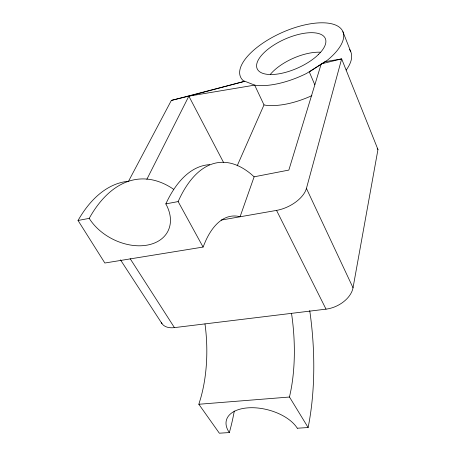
<?xml version="1.0" encoding="UTF-8"?>
<svg xmlns="http://www.w3.org/2000/svg" width="456" height="456" viewBox="0 0 456 456"><rect width="100%" height="100%" fill="white"/><g stroke="black" fill="none" stroke-linecap="round" stroke-linejoin="round"><path stroke-width="0.68" d="M161.259 322.375A23.199 13.714 -33.7 0 0 174.431 327.619L326.017 309.151A24.635 16.239 -26.1 0 0 353.029 287.793L377.961 149.522L341.652 58.904L325.185 61.634L306.512 73.456A55.974 23.723 -24 0 1 256.677 85.449L254.67 85.124L243.265 80.655A55.974 23.723 -24 0 1 266.515 40.761A55.974 23.723 -24 0 1 333.604 24.328A55.974 23.723 -24 0 1 327.636 59.992L322.244 63.544M297.295 428.224L308.119 427.534L289.492 397.028L290.922 390.193A113.749 49.009 83.9 0 0 291.971 316.521L291.498 313.352M221.154 220.088L276.553 210.398A26.687 14.649 -26.1 0 0 306.432 188.419L341.652 58.904L321.212 63.886L288.842 170.077L254.123 176.82L250.982 174.015A172.26 74.83 84 0 0 178.142 201.575L165.83 203.9A45.993 32.251 27.3 0 1 147.516 245.06A45.993 32.251 27.3 0 1 89.216 218.367L78.039 220.482L104.846 263.015L203.074 247.061L205.65 240.916A113.749 49.009 83.9 0 1 238.522 216.383L240.061 216.782L254.123 176.82M297.283 428.224A37.842 20.651 14.8 0 0 248.423 407.818A37.842 20.651 14.8 0 0 229.345 432.562L219.347 433.2L198.844 404.261L200.834 397.683A108.226 57.199 85.7 0 0 205.377 326.929L204.972 323.897M237.177 165.83L263.995 104.909L254.67 85.124L188.858 96.148L171.353 100.411L128.455 181.38M146.855 179.328L188.858 96.148L244.735 81.293L171.353 100.411M321.07 64.307L309.305 71.945L314.794 84.776M198.844 404.261L289.492 397.028M263.995 104.909L266.002 105.29A55.193 24.584 -23.9 0 0 311.91 95.612M377.186 148.343L377.961 149.522M120.475 259.852L161.983 323.623M130.165 258.677L174.431 327.619M178.142 201.575L203.074 247.061M188.858 96.148L223.503 162.376M276.553 210.398L326.017 309.151M306.432 188.419L353.029 287.793M342.889 31.652L350.784 51.773M309.727 310.587A172.26 74.83 84 0 1 308.119 427.534M89.211 218.373A164.701 85.882 85.6 0 1 173.491 189.2M234.293 411.038A164.701 85.882 85.6 0 1 229.339 432.562M165.83 203.9A171.211 76.437 84.2 0 1 209.635 164.65M78.039 220.482A163.755 87.181 85.8 0 1 127.555 181.328M349.484 49.487A55.193 24.584 -23.9 0 1 346.178 70.081M270.476 74.208A36.759 16.359 -23.9 0 1 320.403 52.212M318.436 54.406L316.749 56.099A37.284 15.789 -24 0 1 258.774 71.011A37.284 15.789 -24 0 1 295.106 35.368A37.284 15.789 -24 0 1 320.197 52.719L318.436 54.406"/></g></svg>
